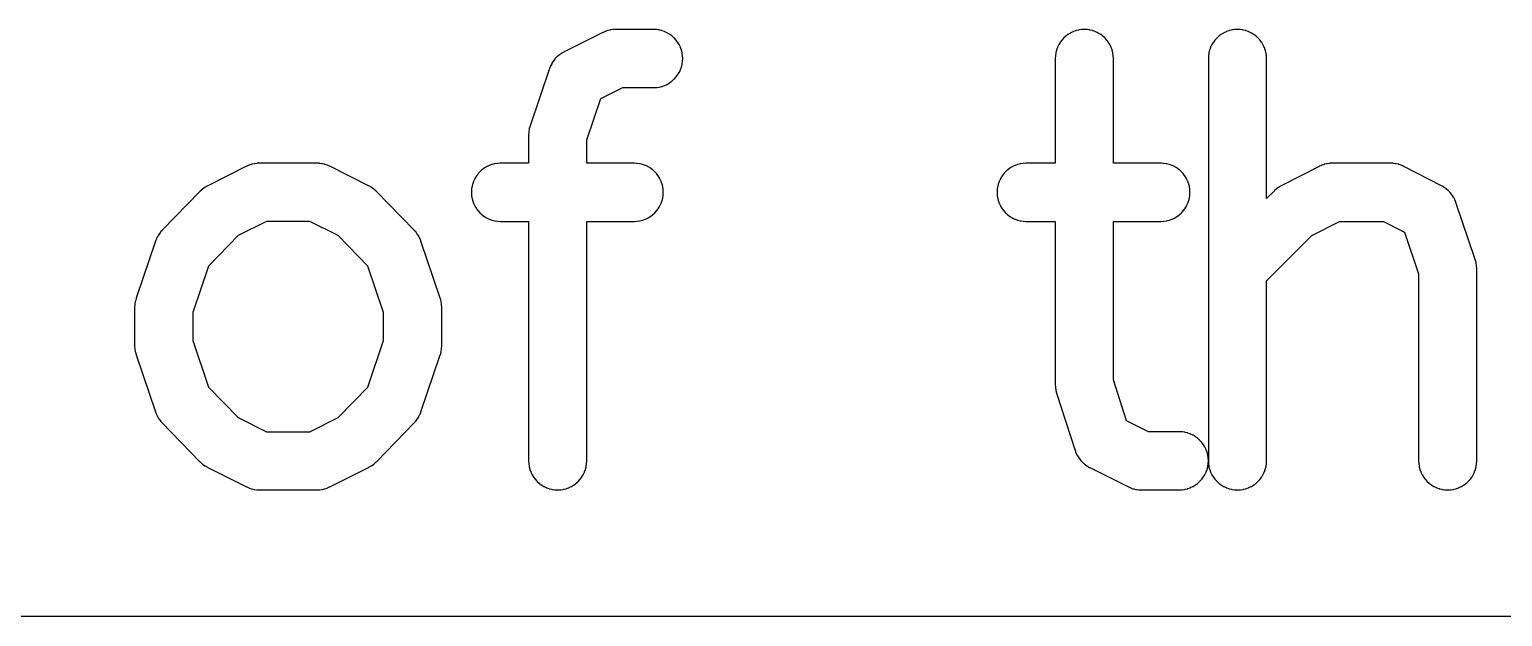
# Model space of a CAD drawing. Header units: inches. Extents: x -0.5 to 10, y -2.4 to 3.9.
# Drawn here: x 4.4696 to 4.614, y -1.9484 to -1.8908 of the extents above; entities that cross this region are included whole.
import ezdxf

# ---------------------------------------------------------------- set-up
doc = ezdxf.new("R2010")
doc.units = ezdxf.units.IN

msp = doc.modelspace()

# ---------------------------------------------------------------- linework, layer by layer
for points in [[(4.51855, -1.90965), (4.51855, -1.9331), (4.51855, -1.93311), (4.518551, -1.933125), (4.518562, -1.933355), (4.518564, -1.933381), (4.518567, -1.933404), (4.518601, -1.933632), (4.518604, -1.933655), (4.51861, -1.93368), (4.518666, -1.933904), (4.518673, -1.93393), (4.51868, -1.933951), (4.518758, -1.934168), (4.518767, -1.934192), (4.518777, -1.934213), (4.518875, -1.934422), (4.518887, -1.934444), (4.518899, -1.934465), (4.519017, -1.934663), (4.519032, -1.934686), (4.519044, -1.934703), (4.519182, -1.934889), (4.519198, -1.93491), (4.519213, -1.934927), (4.519368, -1.935097), (4.519385, -1.935115), (4.519403, -1.935132), (4.519573, -1.935287), (4.51959, -1.935302), (4.519611, -1.935318), (4.519797, -1.935456), (4.519814, -1.935468), (4.519837, -1.935483), (4.520035, -1.935601), (4.520056, -1.935613), (4.520078, -1.935625), (4.520287, -1.935723), (4.520308, -1.935733), (4.520332, -1.935742), (4.520549, -1.93582), (4.52057, -1.935827), (4.520596, -1.935834), (4.52082, -1.93589), (4.520845, -1.935896), (4.520868, -1.935899), (4.521096, -1.935933), (4.521119, -1.935936), (4.521145, -1.935938), (4.521375, -1.935949), (4.5214, -1.93595), (4.521425, -1.935949), (4.521655, -1.935938), (4.521681, -1.935936), (4.521704, -1.935933), (4.521932, -1.935899), (4.521955, -1.935896), (4.52198, -1.93589), (4.522204, -1.935834), (4.52223, -1.935827), (4.522251, -1.93582), (4.522468, -1.935742), (4.522492, -1.935733), (4.522513, -1.935723), (4.522722, -1.935625), (4.522744, -1.935613), (4.522765, -1.935601), (4.522963, -1.935483), (4.522986, -1.935468), (4.523003, -1.935456), (4.523189, -1.935318), (4.52321, -1.935302), (4.523227, -1.935287), (4.523397, -1.935132), (4.523415, -1.935115), (4.523432, -1.935097), (4.523587, -1.934927), (4.523602, -1.93491), (4.523618, -1.934889), (4.523756, -1.934703), (4.523768, -1.934686), (4.523783, -1.934663), (4.523901, -1.934465), (4.523913, -1.934444), (4.523925, -1.934422), (4.524023, -1.934213), (4.524033, -1.934192), (4.524042, -1.934168), (4.52412, -1.933951), (4.524127, -1.93393), (4.524134, -1.933904), (4.52419, -1.93368), (4.524196, -1.933655), (4.524199, -1.933632), (4.524233, -1.933404), (4.524236, -1.933381), (4.524238, -1.933355), (4.524249, -1.933125), (4.52425, -1.93311), (4.52425, -1.9331), (4.52425, -1.90965), (4.5289, -1.90965), (4.52891, -1.90965), (4.528925, -1.909649), (4.529155, -1.909638), (4.529181, -1.909636), (4.529204, -1.909633), (4.529432, -1.909599), (4.529455, -1.909596), (4.52948, -1.90959), (4.529704, -1.909534), (4.52973, -1.909527), (4.529751, -1.90952), (4.529968, -1.909442), (4.529992, -1.909433), (4.530013, -1.909423), (4.530222, -1.909325), (4.530244, -1.909313), (4.530265, -1.909301), (4.530463, -1.909183), (4.530486, -1.909168), (4.530503, -1.909156), (4.530689, -1.909018), (4.53071, -1.909002), (4.530727, -1.908987), (4.530897, -1.908832), (4.530915, -1.908815), (4.530932, -1.908797), (4.531087, -1.908627), (4.531102, -1.90861), (4.531118, -1.908589), (4.531256, -1.908403), (4.531268, -1.908386), (4.531283, -1.908363), (4.531401, -1.908165), (4.531413, -1.908144), (4.531425, -1.908122), (4.531523, -1.907913), (4.531533, -1.907892), (4.531542, -1.907868), (4.53162, -1.907651), (4.531627, -1.90763), (4.531634, -1.907604), (4.53169, -1.90738), (4.531696, -1.907355), (4.531699, -1.907332), (4.531733, -1.907104), (4.531736, -1.907081), (4.531738, -1.907055), (4.531749, -1.906825), (4.53175, -1.9068), (4.531749, -1.906775), (4.531738, -1.906545), (4.531736, -1.906519), (4.531733, -1.906496), (4.531699, -1.906268), (4.531696, -1.906245), (4.53169, -1.90622), (4.531634, -1.905996), (4.531627, -1.90597), (4.53162, -1.905949), (4.531542, -1.905732), (4.531533, -1.905708), (4.531523, -1.905687), (4.531425, -1.905478), (4.531413, -1.905456), (4.531401, -1.905435), (4.531283, -1.905237), (4.531268, -1.905214), (4.531256, -1.905197), (4.531118, -1.905011), (4.531102, -1.90499), (4.531087, -1.904973), (4.530932, -1.904803), (4.530915, -1.904785), (4.530897, -1.904768), (4.530727, -1.904613), (4.53071, -1.904598), (4.530689, -1.904582), (4.530503, -1.904444), (4.530486, -1.904432), (4.530463, -1.904417), (4.530265, -1.904299), (4.530244, -1.904287), (4.530222, -1.904275), (4.530013, -1.904177), (4.529992, -1.904167), (4.529968, -1.904158), (4.529751, -1.90408), (4.52973, -1.904073), (4.529704, -1.904066), (4.52948, -1.90401), (4.529455, -1.904004), (4.529432, -1.904001), (4.529204, -1.903967), (4.529181, -1.903964), (4.529155, -1.903962), (4.528925, -1.903951), (4.52891, -1.90395), (4.5289, -1.90395), (4.52425, -1.90395), (4.52425, -1.90167), (4.525622, -1.897625), (4.527773, -1.89655), (4.5308, -1.89655), (4.53081, -1.89655), (4.530825, -1.896549), (4.531055, -1.896538), (4.531081, -1.896536), (4.531104, -1.896533), (4.531332, -1.896499), (4.531355, -1.896496), (4.53138, -1.89649), (4.531604, -1.896434), (4.53163, -1.896427), (4.531651, -1.89642), (4.531868, -1.896342), (4.531892, -1.896333), (4.531913, -1.896323), (4.532122, -1.896225), (4.532144, -1.896213), (4.532165, -1.896201), (4.532363, -1.896083), (4.532386, -1.896068), (4.532403, -1.896056), (4.532589, -1.895918), (4.53261, -1.895902), (4.532627, -1.895887), (4.532797, -1.895732), (4.532815, -1.895715), (4.532832, -1.895697), (4.532987, -1.895527), (4.533002, -1.89551), (4.533018, -1.895489), (4.533156, -1.895303), (4.533168, -1.895286), (4.533183, -1.895263), (4.533301, -1.895065), (4.533313, -1.895044), (4.533325, -1.895022), (4.533423, -1.894813), (4.533433, -1.894792), (4.533442, -1.894768), (4.53352, -1.894551), (4.533527, -1.89453), (4.533534, -1.894504), (4.53359, -1.89428), (4.533596, -1.894255), (4.533599, -1.894232), (4.533633, -1.894004), (4.533636, -1.893981), (4.533638, -1.893955), (4.533649, -1.893725), (4.53365, -1.8937), (4.533649, -1.893675), (4.533638, -1.893445), (4.533636, -1.893419), (4.533633, -1.893396), (4.533599, -1.893168), (4.533596, -1.893145), (4.53359, -1.89312), (4.533534, -1.892896), (4.533527, -1.89287), (4.53352, -1.892849), (4.533442, -1.892632), (4.533433, -1.892608), (4.533423, -1.892587), (4.533325, -1.892378), (4.533313, -1.892356), (4.533301, -1.892335), (4.533183, -1.892137), (4.533168, -1.892114), (4.533156, -1.892097), (4.533018, -1.891911), (4.533002, -1.89189), (4.532987, -1.891873), (4.532832, -1.891703), (4.532815, -1.891685), (4.532797, -1.891668), (4.532627, -1.891513), (4.53261, -1.891498), (4.532589, -1.891482), (4.532403, -1.891344), (4.532386, -1.891332), (4.532363, -1.891317), (4.532165, -1.891199), (4.532144, -1.891187), (4.532122, -1.891175), (4.531913, -1.891077), (4.531892, -1.891067), (4.531868, -1.891058), (4.531651, -1.89098), (4.53163, -1.890973), (4.531604, -1.890966), (4.53138, -1.89091), (4.531355, -1.890904), (4.531332, -1.890901), (4.531104, -1.890867), (4.531081, -1.890864), (4.531055, -1.890862), (4.530825, -1.890851), (4.53081, -1.89085), (4.5308, -1.89085), (4.5271, -1.89085), (4.527089, -1.89085), (4.527077, -1.890851), (4.526859, -1.890861), (4.526834, -1.890862), (4.526813, -1.890865), (4.526597, -1.890895), (4.526575, -1.890899), (4.526552, -1.890904), (4.52634, -1.890954), (4.526314, -1.89096), (4.526295, -1.890966), (4.526089, -1.891036), (4.526064, -1.891045), (4.526046, -1.891053), (4.525846, -1.891141), (4.525834, -1.891147), (4.525825, -1.891151), (4.522025, -1.893051), (4.522013, -1.893057), (4.522004, -1.893062), (4.521804, -1.893175), (4.521784, -1.893187), (4.521763, -1.893201), (4.521575, -1.893332), (4.521554, -1.893347), (4.521537, -1.893362), (4.521363, -1.89351), (4.521344, -1.893527), (4.521327, -1.893544), (4.521168, -1.893709), (4.521151, -1.893728), (4.521136, -1.893746), (4.520994, -1.893925), (4.52098, -1.893945), (4.520966, -1.893965), (4.520842, -1.894158), (4.520828, -1.894182), (4.520818, -1.8942), (4.520714, -1.894404), (4.520703, -1.894427), (4.520694, -1.894448), (4.52061, -1.894661), (4.520606, -1.894672), (4.520601, -1.894684), (4.518701, -1.900284), (4.518697, -1.900298), (4.518693, -1.90031), (4.518624, -1.900557), (4.518618, -1.900581), (4.518618, -1.900581), (4.518612, -1.90061), (4.518571, -1.900863), (4.518567, -1.90089), (4.518567, -1.90089), (4.518565, -1.900917), (4.518551, -1.901173), (4.51855, -1.901191), (4.51855, -1.9012), (4.51855, -1.90395), (4.5158, -1.90395), (4.51579, -1.90395), (4.515775, -1.903951), (4.515545, -1.903962), (4.515519, -1.903964), (4.515496, -1.903967), (4.515268, -1.904001), (4.515245, -1.904004), (4.51522, -1.90401), (4.514996, -1.904066), (4.51497, -1.904073), (4.514949, -1.90408), (4.514732, -1.904158), (4.514708, -1.904167), (4.514687, -1.904177), (4.514478, -1.904275), (4.514456, -1.904287), (4.514435, -1.904299), (4.514237, -1.904417), (4.514214, -1.904432), (4.514197, -1.904444), (4.514011, -1.904582), (4.51399, -1.904598), (4.513973, -1.904613), (4.513803, -1.904768), (4.513785, -1.904785), (4.513768, -1.904803), (4.513613, -1.904973), (4.513598, -1.90499), (4.513582, -1.905011), (4.513444, -1.905197), (4.513432, -1.905214), (4.513417, -1.905237), (4.513299, -1.905435), (4.513287, -1.905456), (4.513275, -1.905478), (4.513177, -1.905687), (4.513167, -1.905708), (4.513158, -1.905732), (4.51308, -1.905949), (4.513073, -1.90597), (4.513066, -1.905996), (4.51301, -1.90622), (4.513004, -1.906245), (4.513001, -1.906268), (4.512967, -1.906496), (4.512964, -1.906519), (4.512962, -1.906545), (4.512951, -1.906775), (4.51295, -1.9068), (4.512951, -1.906825), (4.512962, -1.907055), (4.512964, -1.907081), (4.512967, -1.907104), (4.513001, -1.907332), (4.513004, -1.907355), (4.51301, -1.90738), (4.513066, -1.907604), (4.513073, -1.90763), (4.51308, -1.907651), (4.513158, -1.907868), (4.513167, -1.907892), (4.513177, -1.907913), (4.513275, -1.908122), (4.513287, -1.908144), (4.513299, -1.908165), (4.513417, -1.908363), (4.513432, -1.908386), (4.513444, -1.908403), (4.513582, -1.908589), (4.513598, -1.90861), (4.513613, -1.908627), (4.513768, -1.908797), (4.513785, -1.908815), (4.513803, -1.908832), (4.513973, -1.908987), (4.51399, -1.909002), (4.514011, -1.909018), (4.514197, -1.909156), (4.514214, -1.909168), (4.514237, -1.909183), (4.514435, -1.909301), (4.514456, -1.909313), (4.514478, -1.909325), (4.514687, -1.909423), (4.514708, -1.909433), (4.514732, -1.909442), (4.514949, -1.90952), (4.51497, -1.909527), (4.514996, -1.909534), (4.51522, -1.90959), (4.515245, -1.909596), (4.515268, -1.909599), (4.515496, -1.909633), (4.515519, -1.909636), (4.515545, -1.909638), (4.515775, -1.909649), (4.51579, -1.90965), (4.5158, -1.90965)], [(4.57015, -1.90965), (4.57015, -1.9256), (4.57015, -1.92561), (4.570151, -1.925626), (4.570163, -1.925869), (4.570165, -1.925896), (4.570165, -1.925896), (4.570169, -1.925921), (4.570206, -1.926161), (4.570211, -1.926186), (4.570211, -1.926186), (4.570217, -1.926212), (4.570279, -1.926447), (4.570285, -1.926465), (4.570287, -1.926472), (4.572087, -1.932072), (4.572089, -1.93208), (4.572095, -1.932096), (4.572177, -1.932314), (4.572188, -1.932339), (4.572197, -1.93236), (4.572301, -1.932569), (4.572313, -1.932593), (4.572313, -1.932593), (4.572325, -1.932613), (4.57245, -1.932811), (4.572463, -1.932831), (4.572463, -1.932831), (4.572478, -1.932852), (4.572621, -1.933036), (4.572639, -1.933058), (4.572654, -1.933074), (4.572814, -1.933244), (4.572831, -1.933261), (4.57285, -1.933278), (4.573027, -1.933431), (4.573046, -1.933446), (4.573046, -1.933446), (4.573067, -1.933462), (4.573258, -1.933596), (4.573281, -1.933611), (4.573281, -1.933611), (4.5733, -1.933623), (4.573503, -1.933737), (4.573517, -1.933745), (4.573525, -1.933749), (4.577325, -1.935649), (4.577334, -1.935653), (4.577346, -1.935659), (4.577546, -1.935747), (4.577564, -1.935755), (4.577589, -1.935764), (4.577795, -1.935834), (4.577814, -1.93584), (4.57784, -1.935846), (4.578052, -1.935896), (4.578075, -1.935901), (4.578097, -1.935905), (4.578313, -1.935935), (4.578334, -1.935938), (4.578359, -1.935939), (4.578577, -1.935949), (4.578589, -1.93595), (4.5786, -1.93595), (4.5823, -1.93595), (4.58231, -1.93595), (4.582325, -1.935949), (4.582555, -1.935938), (4.582581, -1.935936), (4.582604, -1.935933), (4.582832, -1.935899), (4.582855, -1.935896), (4.58288, -1.93589), (4.583104, -1.935834), (4.58313, -1.935827), (4.583151, -1.93582), (4.583368, -1.935742), (4.583392, -1.935733), (4.583413, -1.935723), (4.583622, -1.935625), (4.583644, -1.935613), (4.583665, -1.935601), (4.583863, -1.935483), (4.583886, -1.935468), (4.583903, -1.935456), (4.584089, -1.935318), (4.58411, -1.935302), (4.584127, -1.935287), (4.584297, -1.935132), (4.584315, -1.935115), (4.584332, -1.935097), (4.584487, -1.934927), (4.584502, -1.93491), (4.584518, -1.934889), (4.584656, -1.934703), (4.584668, -1.934686), (4.584683, -1.934663), (4.584801, -1.934465), (4.584813, -1.934444), (4.584825, -1.934422), (4.584923, -1.934213), (4.584933, -1.934192), (4.584942, -1.934168), (4.58502, -1.933951), (4.585027, -1.93393), (4.585034, -1.933904), (4.58509, -1.93368), (4.585096, -1.933655), (4.585099, -1.933632), (4.585133, -1.933404), (4.585136, -1.933381), (4.585138, -1.933355), (4.585149, -1.933125), (4.58515, -1.9331), (4.585149, -1.933075), (4.585138, -1.932845), (4.585136, -1.932819), (4.585133, -1.932796), (4.585099, -1.932568), (4.585096, -1.932545), (4.58509, -1.93252), (4.585034, -1.932296), (4.585027, -1.93227), (4.58502, -1.932249), (4.584942, -1.932032), (4.584933, -1.932008), (4.584923, -1.931987), (4.584825, -1.931778), (4.584813, -1.931756), (4.584801, -1.931735), (4.584683, -1.931537), (4.584668, -1.931514), (4.584656, -1.931497), (4.584518, -1.931311), (4.584502, -1.93129), (4.584487, -1.931273), (4.584332, -1.931103), (4.584315, -1.931085), (4.584297, -1.931068), (4.584127, -1.930913), (4.58411, -1.930898), (4.584089, -1.930882), (4.583903, -1.930744), (4.583886, -1.930732), (4.583863, -1.930717), (4.583665, -1.930599), (4.583644, -1.930587), (4.583622, -1.930575), (4.583413, -1.930477), (4.583392, -1.930467), (4.583368, -1.930458), (4.583151, -1.93038), (4.58313, -1.930373), (4.583104, -1.930366), (4.58288, -1.93031), (4.582855, -1.930304), (4.582832, -1.930301), (4.582604, -1.930267), (4.582581, -1.930264), (4.582555, -1.930262), (4.582325, -1.930251), (4.58231, -1.93025), (4.5823, -1.93025), (4.579273, -1.93025), (4.577147, -1.929187), (4.57585, -1.925153), (4.57585, -1.90965), (4.5805, -1.90965), (4.58051, -1.90965), (4.580525, -1.909649), (4.580755, -1.909638), (4.580781, -1.909636), (4.580804, -1.909633), (4.581032, -1.909599), (4.581055, -1.909596), (4.58108, -1.90959), (4.581304, -1.909534), (4.58133, -1.909527), (4.581351, -1.90952), (4.581568, -1.909442), (4.581592, -1.909433), (4.581613, -1.909423), (4.581822, -1.909325), (4.581844, -1.909313), (4.581865, -1.909301), (4.582063, -1.909183), (4.582086, -1.909168), (4.582103, -1.909156), (4.582289, -1.909018), (4.58231, -1.909002), (4.582327, -1.908987), (4.582497, -1.908832), (4.582515, -1.908815), (4.582532, -1.908797), (4.582687, -1.908627), (4.582702, -1.90861), (4.582718, -1.908589), (4.582856, -1.908403), (4.582868, -1.908386), (4.582883, -1.908363), (4.583001, -1.908165), (4.583013, -1.908144), (4.583025, -1.908122), (4.583123, -1.907913), (4.583133, -1.907892), (4.583142, -1.907868), (4.58322, -1.907651), (4.583227, -1.90763), (4.583234, -1.907604), (4.58329, -1.90738), (4.583296, -1.907355), (4.583299, -1.907332), (4.583333, -1.907104), (4.583336, -1.907081), (4.583338, -1.907055), (4.583349, -1.906825), (4.58335, -1.9068), (4.583349, -1.906775), (4.583338, -1.906545), (4.583336, -1.906519), (4.583333, -1.906496), (4.583299, -1.906268), (4.583296, -1.906245), (4.58329, -1.90622), (4.583234, -1.905996), (4.583227, -1.90597), (4.58322, -1.905949), (4.583142, -1.905732), (4.583133, -1.905708), (4.583123, -1.905687), (4.583025, -1.905478), (4.583013, -1.905456), (4.583001, -1.905435), (4.582883, -1.905237), (4.582868, -1.905214), (4.582856, -1.905197), (4.582718, -1.905011), (4.582702, -1.90499), (4.582687, -1.904973), (4.582532, -1.904803), (4.582515, -1.904785), (4.582497, -1.904768), (4.582327, -1.904613), (4.58231, -1.904598), (4.582289, -1.904582), (4.582103, -1.904444), (4.582086, -1.904432), (4.582063, -1.904417), (4.581865, -1.904299), (4.581844, -1.904287), (4.581822, -1.904275), (4.581613, -1.904177), (4.581592, -1.904167), (4.581568, -1.904158), (4.581351, -1.90408), (4.58133, -1.904073), (4.581304, -1.904066), (4.58108, -1.90401), (4.581055, -1.904004), (4.581032, -1.904001), (4.580804, -1.903967), (4.580781, -1.903964), (4.580755, -1.903962), (4.580525, -1.903951), (4.58051, -1.90395), (4.5805, -1.90395), (4.57585, -1.90395), (4.57585, -1.8937), (4.57585, -1.89369), (4.575849, -1.893675), (4.575838, -1.893445), (4.575836, -1.893419), (4.575833, -1.893396), (4.575799, -1.893168), (4.575796, -1.893145), (4.57579, -1.89312), (4.575734, -1.892896), (4.575727, -1.89287), (4.57572, -1.892849), (4.575642, -1.892632), (4.575633, -1.892608), (4.575623, -1.892587), (4.575525, -1.892378), (4.575513, -1.892356), (4.575501, -1.892335), (4.575383, -1.892137), (4.575368, -1.892114), (4.575356, -1.892097), (4.575218, -1.891911), (4.575202, -1.89189), (4.575187, -1.891873), (4.575032, -1.891703), (4.575015, -1.891685), (4.574997, -1.891668), (4.574827, -1.891513), (4.57481, -1.891498), (4.574789, -1.891482), (4.574603, -1.891344), (4.574586, -1.891332), (4.574563, -1.891317), (4.574365, -1.891199), (4.574344, -1.891187), (4.574322, -1.891175), (4.574113, -1.891077), (4.574092, -1.891067), (4.574068, -1.891058), (4.573851, -1.89098), (4.57383, -1.890973), (4.573804, -1.890966), (4.57358, -1.89091), (4.573555, -1.890904), (4.573532, -1.890901), (4.573304, -1.890867), (4.573281, -1.890864), (4.573255, -1.890862), (4.573025, -1.890851), (4.573, -1.89085), (4.572975, -1.890851), (4.572745, -1.890862), (4.572719, -1.890864), (4.572696, -1.890867), (4.572468, -1.890901), (4.572445, -1.890904), (4.57242, -1.89091), (4.572196, -1.890966), (4.57217, -1.890973), (4.572149, -1.89098), (4.571932, -1.891058), (4.571908, -1.891067), (4.571887, -1.891077), (4.571678, -1.891175), (4.571656, -1.891187), (4.571635, -1.891199), (4.571437, -1.891317), (4.571414, -1.891332), (4.571397, -1.891344), (4.571211, -1.891482), (4.57119, -1.891498), (4.571173, -1.891513), (4.571003, -1.891668), (4.570985, -1.891685), (4.570968, -1.891703), (4.570813, -1.891873), (4.570798, -1.89189), (4.570782, -1.891911), (4.570644, -1.892097), (4.570632, -1.892114), (4.570617, -1.892137), (4.570499, -1.892335), (4.570487, -1.892356), (4.570475, -1.892378), (4.570377, -1.892587), (4.570367, -1.892608), (4.570358, -1.892632), (4.57028, -1.892849), (4.570273, -1.89287), (4.570266, -1.892896), (4.57021, -1.89312), (4.570204, -1.893145), (4.570201, -1.893168), (4.570167, -1.893396), (4.570164, -1.893419), (4.570162, -1.893445), (4.570151, -1.893675), (4.57015, -1.89369), (4.57015, -1.8937), (4.57015, -1.90395), (4.5673, -1.90395), (4.56729, -1.90395), (4.567275, -1.903951), (4.567045, -1.903962), (4.567019, -1.903964), (4.566996, -1.903967), (4.566768, -1.904001), (4.566745, -1.904004), (4.56672, -1.90401), (4.566496, -1.904066), (4.56647, -1.904073), (4.566449, -1.90408), (4.566232, -1.904158), (4.566208, -1.904167), (4.566187, -1.904177), (4.565978, -1.904275), (4.565956, -1.904287), (4.565935, -1.904299), (4.565737, -1.904417), (4.565714, -1.904432), (4.565697, -1.904444), (4.565511, -1.904582), (4.56549, -1.904598), (4.565473, -1.904613), (4.565303, -1.904768), (4.565285, -1.904785), (4.565268, -1.904803), (4.565113, -1.904973), (4.565098, -1.90499), (4.565082, -1.905011), (4.564944, -1.905197), (4.564932, -1.905214), (4.564917, -1.905237), (4.564799, -1.905435), (4.564787, -1.905456), (4.564775, -1.905478), (4.564677, -1.905687), (4.564667, -1.905708), (4.564658, -1.905732), (4.56458, -1.905949), (4.564573, -1.90597), (4.564566, -1.905996), (4.56451, -1.90622), (4.564504, -1.906245), (4.564501, -1.906268), (4.564467, -1.906496), (4.564464, -1.906519), (4.564462, -1.906545), (4.564451, -1.906775), (4.56445, -1.9068), (4.564451, -1.906825), (4.564462, -1.907055), (4.564464, -1.907081), (4.564467, -1.907104), (4.564501, -1.907332), (4.564504, -1.907355), (4.56451, -1.90738), (4.564566, -1.907604), (4.564573, -1.90763), (4.56458, -1.907651), (4.564658, -1.907868), (4.564667, -1.907892), (4.564677, -1.907913), (4.564775, -1.908122), (4.564787, -1.908144), (4.564799, -1.908165), (4.564917, -1.908363), (4.564932, -1.908386), (4.564944, -1.908403), (4.565082, -1.908589), (4.565098, -1.90861), (4.565113, -1.908627), (4.565268, -1.908797), (4.565285, -1.908815), (4.565303, -1.908832), (4.565473, -1.908987), (4.56549, -1.909002), (4.565511, -1.909018), (4.565697, -1.909156), (4.565714, -1.909168), (4.565737, -1.909183), (4.565935, -1.909301), (4.565956, -1.909313), (4.565978, -1.909325), (4.566187, -1.909423), (4.566208, -1.909433), (4.566232, -1.909442), (4.566449, -1.90952), (4.56647, -1.909527), (4.566496, -1.909534), (4.56672, -1.90959), (4.566745, -1.909596), (4.566768, -1.909599), (4.566996, -1.909633), (4.567019, -1.909636), (4.567045, -1.909638), (4.567275, -1.909649), (4.56729, -1.90965), (4.5673, -1.90965)], [(4.59085, -1.93311), (4.59085, -1.93311), (4.59085, -1.9331), (4.59085, -1.915481), (4.595299, -1.911031), (4.597989, -1.90965), (4.602311, -1.90965), (4.604372, -1.910708), (4.60575, -1.91477), (4.60575, -1.9331), (4.60575, -1.93311), (4.605751, -1.933125), (4.605762, -1.933355), (4.605764, -1.933381), (4.605767, -1.933404), (4.605801, -1.933632), (4.605804, -1.933655), (4.60581, -1.93368), (4.605866, -1.933904), (4.605873, -1.93393), (4.60588, -1.933951), (4.605958, -1.934168), (4.605967, -1.934192), (4.605977, -1.934213), (4.606075, -1.934422), (4.606087, -1.934444), (4.606099, -1.934465), (4.606217, -1.934663), (4.606232, -1.934686), (4.606244, -1.934703), (4.606382, -1.934889), (4.606398, -1.93491), (4.606413, -1.934927), (4.606568, -1.935097), (4.606585, -1.935115), (4.606603, -1.935132), (4.606773, -1.935287), (4.60679, -1.935302), (4.606811, -1.935318), (4.606997, -1.935456), (4.607014, -1.935468), (4.607037, -1.935483), (4.607235, -1.935601), (4.607256, -1.935613), (4.607278, -1.935625), (4.607487, -1.935723), (4.607508, -1.935733), (4.607532, -1.935742), (4.607749, -1.93582), (4.60777, -1.935827), (4.607796, -1.935834), (4.60802, -1.93589), (4.608045, -1.935896), (4.608068, -1.935899), (4.608296, -1.935933), (4.608319, -1.935936), (4.608345, -1.935938), (4.608575, -1.935949), (4.6086, -1.93595), (4.608625, -1.935949), (4.608855, -1.935938), (4.608881, -1.935936), (4.608904, -1.935933), (4.609132, -1.935899), (4.609155, -1.935896), (4.60918, -1.93589), (4.609404, -1.935834), (4.60943, -1.935827), (4.609451, -1.93582), (4.609668, -1.935742), (4.609692, -1.935733), (4.609713, -1.935723), (4.609922, -1.935625), (4.609944, -1.935613), (4.609965, -1.935601), (4.610163, -1.935483), (4.610186, -1.935468), (4.610203, -1.935456), (4.610389, -1.935318), (4.61041, -1.935302), (4.610427, -1.935287), (4.610597, -1.935132), (4.610615, -1.935115), (4.610632, -1.935097), (4.610787, -1.934927), (4.610802, -1.93491), (4.610818, -1.934889), (4.610956, -1.934703), (4.610968, -1.934686), (4.610983, -1.934663), (4.611101, -1.934465), (4.611113, -1.934444), (4.611125, -1.934422), (4.611223, -1.934213), (4.611233, -1.934192), (4.611242, -1.934168), (4.61132, -1.933951), (4.611327, -1.93393), (4.611334, -1.933904), (4.61139, -1.93368), (4.611396, -1.933655), (4.611399, -1.933632), (4.611433, -1.933404), (4.611436, -1.933381), (4.611438, -1.933355), (4.611449, -1.933125), (4.61145, -1.93311), (4.61145, -1.9331), (4.61145, -1.9143), (4.61145, -1.914291), (4.611449, -1.914273), (4.611435, -1.914017), (4.611433, -1.91399), (4.611433, -1.91399), (4.611429, -1.913963), (4.611388, -1.91371), (4.611382, -1.913681), (4.611382, -1.913681), (4.611376, -1.913657), (4.611307, -1.91341), (4.611303, -1.913398), (4.611299, -1.913384), (4.609399, -1.907784), (4.609393, -1.907768), (4.609391, -1.907762), (4.609308, -1.907552), (4.609297, -1.907526), (4.609288, -1.907508), (4.609186, -1.907306), (4.609173, -1.907283), (4.609162, -1.907265), (4.60904, -1.907074), (4.609027, -1.907055), (4.609012, -1.907035), (4.608873, -1.906857), (4.608858, -1.906838), (4.608842, -1.906821), (4.608686, -1.906657), (4.608672, -1.906643), (4.608652, -1.906624), (4.608481, -1.906476), (4.608466, -1.906463), (4.608443, -1.906446), (4.608259, -1.906315), (4.608239, -1.906301), (4.608219, -1.906289), (4.608023, -1.906176), (4.608014, -1.906171), (4.608002, -1.906165), (4.604302, -1.904265), (4.604284, -1.904256), (4.604281, -1.904254), (4.604078, -1.904162), (4.604058, -1.904154), (4.604034, -1.904145), (4.603823, -1.904072), (4.603797, -1.904064), (4.603777, -1.904059), (4.603561, -1.904006), (4.603538, -1.904001), (4.603514, -1.903997), (4.603294, -1.903966), (4.60327, -1.903963), (4.603246, -1.903961), (4.603024, -1.903951), (4.603011, -1.90395), (4.603, -1.90395), (4.5973, -1.90395), (4.597289, -1.90395), (4.597276, -1.903951), (4.597054, -1.903961), (4.59703, -1.903963), (4.597006, -1.903966), (4.596786, -1.903997), (4.596762, -1.904001), (4.596739, -1.904006), (4.596523, -1.904059), (4.596503, -1.904064), (4.596477, -1.904072), (4.596266, -1.904145), (4.596242, -1.904154), (4.596222, -1.904162), (4.596019, -1.904254), (4.596016, -1.904256), (4.595998, -1.904265), (4.592298, -1.906165), (4.592284, -1.906172), (4.592275, -1.906177), (4.592065, -1.906299), (4.592042, -1.906314), (4.592042, -1.906314), (4.592021, -1.906328), (4.591825, -1.906471), (4.591806, -1.906485), (4.591806, -1.906485), (4.591784, -1.906504), (4.591604, -1.906667), (4.5916, -1.906671), (4.591585, -1.906685), (4.59085, -1.907419), (4.59085, -1.8937), (4.59085, -1.89369), (4.590849, -1.893675), (4.590838, -1.893445), (4.590836, -1.893419), (4.590833, -1.893396), (4.590799, -1.893168), (4.590796, -1.893145), (4.59079, -1.89312), (4.590734, -1.892896), (4.590727, -1.89287), (4.59072, -1.892849), (4.590642, -1.892632), (4.590633, -1.892608), (4.590623, -1.892587), (4.590525, -1.892378), (4.590513, -1.892356), (4.590501, -1.892335), (4.590383, -1.892137), (4.590368, -1.892114), (4.590356, -1.892097), (4.590218, -1.891911), (4.590202, -1.89189), (4.590187, -1.891873), (4.590032, -1.891703), (4.590015, -1.891685), (4.589997, -1.891668), (4.589827, -1.891513), (4.58981, -1.891498), (4.589789, -1.891482), (4.589603, -1.891344), (4.589586, -1.891332), (4.589563, -1.891317), (4.589365, -1.891199), (4.589344, -1.891187), (4.589322, -1.891175), (4.589113, -1.891077), (4.589092, -1.891067), (4.589068, -1.891058), (4.588851, -1.89098), (4.58883, -1.890973), (4.588804, -1.890966), (4.58858, -1.89091), (4.588555, -1.890904), (4.588532, -1.890901), (4.588304, -1.890867), (4.588281, -1.890864), (4.588255, -1.890862), (4.588025, -1.890851), (4.588, -1.89085), (4.587975, -1.890851), (4.587745, -1.890862), (4.587719, -1.890864), (4.587696, -1.890867), (4.587468, -1.890901), (4.587445, -1.890904), (4.58742, -1.89091), (4.587196, -1.890966), (4.58717, -1.890973), (4.587149, -1.89098), (4.586932, -1.891058), (4.586908, -1.891067), (4.586887, -1.891077), (4.586678, -1.891175), (4.586656, -1.891187), (4.586635, -1.891199), (4.586437, -1.891317), (4.586414, -1.891332), (4.586397, -1.891344), (4.586211, -1.891482), (4.58619, -1.891498), (4.586173, -1.891513), (4.586003, -1.891668), (4.585985, -1.891685), (4.585968, -1.891703), (4.585813, -1.891873), (4.585798, -1.89189), (4.585782, -1.891911), (4.585644, -1.892097), (4.585632, -1.892114), (4.585617, -1.892137), (4.585499, -1.892335), (4.585487, -1.892356), (4.585475, -1.892378), (4.585377, -1.892587), (4.585367, -1.892608), (4.585358, -1.892632), (4.58528, -1.892849), (4.585273, -1.89287), (4.585266, -1.892896), (4.58521, -1.89312), (4.585204, -1.893145), (4.585201, -1.893168), (4.585167, -1.893396), (4.585164, -1.893419), (4.585162, -1.893445), (4.585151, -1.893675), (4.58515, -1.89369), (4.58515, -1.8937), (4.58515, -1.9331), (4.58515, -1.93311), (4.585151, -1.933125), (4.585162, -1.933355), (4.585164, -1.933381), (4.585167, -1.933404), (4.585201, -1.933632), (4.585204, -1.933655), (4.58521, -1.93368), (4.585266, -1.933904), (4.585273, -1.93393), (4.58528, -1.933951), (4.585358, -1.934168), (4.585367, -1.934192), (4.585377, -1.934213), (4.585475, -1.934422), (4.585487, -1.934444), (4.585499, -1.934465), (4.585617, -1.934663), (4.585632, -1.934686), (4.585644, -1.934703), (4.585782, -1.934889), (4.585798, -1.93491), (4.585813, -1.934927), (4.585968, -1.935097), (4.585985, -1.935115), (4.586003, -1.935132), (4.586173, -1.935287), (4.58619, -1.935302), (4.586211, -1.935318), (4.586397, -1.935456), (4.586414, -1.935468), (4.586437, -1.935483), (4.586635, -1.935601), (4.586656, -1.935613), (4.586678, -1.935625), (4.586887, -1.935723), (4.586908, -1.935733), (4.586932, -1.935742), (4.587149, -1.93582), (4.58717, -1.935827), (4.587196, -1.935834), (4.58742, -1.93589), (4.587445, -1.935896), (4.587468, -1.935899), (4.587696, -1.935933), (4.587719, -1.935936), (4.587745, -1.935938), (4.587975, -1.935949), (4.588, -1.93595), (4.588025, -1.935949), (4.588255, -1.935938), (4.588281, -1.935936), (4.588304, -1.935933), (4.588532, -1.935899), (4.588555, -1.935896), (4.58858, -1.93589), (4.588804, -1.935834), (4.58883, -1.935827), (4.588851, -1.93582), (4.589068, -1.935742), (4.589092, -1.935733), (4.589113, -1.935723), (4.589322, -1.935625), (4.589344, -1.935613), (4.589365, -1.935601), (4.589563, -1.935483), (4.589586, -1.935468), (4.589603, -1.935456), (4.589789, -1.935318), (4.58981, -1.935302), (4.589827, -1.935287), (4.589997, -1.935132), (4.590015, -1.935115), (4.590032, -1.935097), (4.590187, -1.934927), (4.590202, -1.93491), (4.590218, -1.934889), (4.590356, -1.934703), (4.590368, -1.934686), (4.590383, -1.934663), (4.590501, -1.934465), (4.590513, -1.934444), (4.590525, -1.934422), (4.590623, -1.934213), (4.590633, -1.934192), (4.590642, -1.934168), (4.59072, -1.933951), (4.590727, -1.93393), (4.590734, -1.933904), (4.59079, -1.93368), (4.590796, -1.933655), (4.590799, -1.933632), (4.590833, -1.933404), (4.590836, -1.933381), (4.590838, -1.933355), (4.590849, -1.933125)], [(4.492189, -1.90395), (4.492189, -1.90395), (4.492177, -1.903951), (4.491959, -1.903961), (4.491934, -1.903962), (4.491913, -1.903965), (4.491697, -1.903995), (4.491675, -1.903999), (4.491652, -1.904004), (4.49144, -1.904054), (4.491414, -1.90406), (4.491395, -1.904066), (4.491189, -1.904136), (4.491164, -1.904145), (4.491146, -1.904153), (4.490946, -1.904241), (4.490934, -1.904247), (4.490925, -1.904251), (4.487125, -1.906151), (4.487115, -1.906156), (4.487101, -1.906164), (4.486873, -1.906294), (4.486847, -1.90631), (4.486847, -1.90631), (4.486826, -1.906325), (4.486614, -1.906479), (4.486591, -1.906498), (4.486591, -1.906498), (4.486571, -1.906515), (4.486378, -1.906692), (4.486367, -1.906703), (4.486358, -1.906712), (4.482658, -1.910512), (4.482652, -1.910519), (4.482643, -1.910528), (4.482504, -1.910684), (4.482489, -1.910702), (4.482476, -1.910719), (4.482351, -1.910887), (4.482337, -1.910906), (4.482326, -1.910923), (4.482217, -1.911102), (4.482206, -1.911121), (4.482196, -1.911141), (4.482103, -1.911328), (4.482094, -1.911347), (4.482085, -1.911369), (4.482009, -1.911563), (4.482007, -1.911567), (4.482001, -1.911584), (4.480101, -1.917184), (4.480097, -1.917198), (4.480093, -1.91721), (4.480024, -1.917457), (4.480018, -1.917481), (4.480018, -1.917481), (4.480012, -1.91751), (4.479971, -1.917763), (4.479967, -1.91779), (4.479967, -1.91779), (4.479965, -1.917817), (4.479951, -1.918073), (4.47995, -1.918091), (4.47995, -1.9181), (4.47995, -1.9218), (4.47995, -1.921809), (4.479951, -1.921827), (4.479965, -1.922083), (4.479967, -1.92211), (4.479967, -1.92211), (4.479971, -1.922137), (4.480012, -1.92239), (4.480018, -1.922419), (4.480018, -1.922419), (4.480024, -1.922443), (4.480093, -1.92269), (4.480097, -1.922702), (4.480101, -1.922716), (4.482001, -1.928316), (4.482007, -1.928333), (4.482009, -1.928337), (4.482085, -1.928531), (4.482094, -1.928553), (4.482103, -1.928572), (4.482196, -1.928759), (4.482206, -1.928779), (4.482217, -1.928798), (4.482326, -1.928977), (4.482337, -1.928994), (4.482351, -1.929013), (4.482476, -1.929181), (4.482489, -1.929198), (4.482504, -1.929216), (4.482643, -1.929372), (4.482652, -1.929381), (4.482658, -1.929388), (4.486358, -1.933188), (4.486367, -1.933197), (4.486378, -1.933208), (4.486571, -1.933385), (4.486591, -1.933402), (4.486591, -1.933402), (4.486614, -1.933421), (4.486826, -1.933575), (4.486847, -1.93359), (4.486847, -1.93359), (4.486873, -1.933606), (4.487101, -1.933736), (4.487115, -1.933744), (4.487125, -1.933749), (4.490925, -1.935649), (4.490934, -1.935653), (4.490946, -1.935659), (4.491146, -1.935747), (4.491164, -1.935755), (4.491189, -1.935764), (4.491395, -1.935834), (4.491414, -1.93584), (4.49144, -1.935846), (4.491652, -1.935896), (4.491675, -1.935901), (4.491697, -1.935905), (4.491913, -1.935935), (4.491934, -1.935938), (4.491959, -1.935939), (4.492177, -1.935949), (4.492189, -1.93595), (4.4922, -1.93595), (4.4978, -1.93595), (4.497811, -1.93595), (4.497823, -1.935949), (4.498041, -1.935939), (4.498066, -1.935938), (4.498087, -1.935935), (4.498303, -1.935905), (4.498325, -1.935901), (4.498348, -1.935896), (4.49856, -1.935846), (4.498586, -1.93584), (4.498605, -1.935834), (4.498811, -1.935764), (4.498836, -1.935755), (4.498854, -1.935747), (4.499054, -1.935659), (4.499066, -1.935653), (4.499075, -1.935649), (4.502875, -1.933749), (4.502885, -1.933744), (4.502899, -1.933736), (4.503127, -1.933606), (4.503153, -1.93359), (4.503153, -1.93359), (4.503174, -1.933575), (4.503386, -1.933421), (4.503409, -1.933402), (4.503409, -1.933402), (4.503429, -1.933385), (4.503622, -1.933208), (4.503633, -1.933197), (4.503642, -1.933188), (4.507342, -1.929388), (4.507348, -1.929381), (4.507357, -1.929372), (4.507496, -1.929216), (4.507511, -1.929198), (4.507524, -1.929181), (4.507649, -1.929013), (4.507663, -1.928994), (4.507674, -1.928977), (4.507783, -1.928798), (4.507794, -1.928779), (4.507804, -1.928759), (4.507897, -1.928572), (4.507906, -1.928553), (4.507915, -1.928531), (4.507991, -1.928337), (4.507993, -1.928333), (4.507999, -1.928316), (4.509899, -1.922716), (4.509903, -1.922702), (4.509907, -1.92269), (4.509976, -1.922443), (4.509982, -1.922419), (4.509982, -1.922419), (4.509988, -1.92239), (4.510029, -1.922137), (4.510033, -1.92211), (4.510033, -1.92211), (4.510035, -1.922083), (4.510049, -1.921827), (4.51005, -1.921809), (4.51005, -1.9218), (4.51005, -1.9181), (4.51005, -1.918091), (4.510049, -1.918073), (4.510035, -1.917817), (4.510033, -1.91779), (4.510033, -1.91779), (4.510029, -1.917763), (4.509988, -1.91751), (4.509982, -1.917481), (4.509982, -1.917481), (4.509976, -1.917457), (4.509907, -1.91721), (4.509903, -1.917198), (4.509899, -1.917184), (4.507999, -1.911584), (4.507993, -1.911567), (4.507991, -1.911563), (4.507915, -1.911369), (4.507906, -1.911347), (4.507897, -1.911328), (4.507804, -1.911141), (4.507794, -1.911121), (4.507783, -1.911102), (4.507674, -1.910923), (4.507663, -1.910906), (4.507649, -1.910887), (4.507524, -1.910719), (4.507511, -1.910702), (4.507496, -1.910684), (4.507357, -1.910528), (4.507348, -1.910519), (4.507342, -1.910512), (4.503642, -1.906712), (4.503633, -1.906703), (4.503622, -1.906692), (4.503429, -1.906515), (4.503409, -1.906498), (4.503409, -1.906498), (4.503386, -1.906479), (4.503174, -1.906325), (4.503153, -1.90631), (4.503153, -1.90631), (4.503127, -1.906294), (4.502899, -1.906164), (4.502885, -1.906156), (4.502875, -1.906151), (4.499075, -1.904251), (4.499066, -1.904247), (4.499054, -1.904241), (4.498854, -1.904153), (4.498836, -1.904145), (4.498811, -1.904136), (4.498605, -1.904066), (4.498586, -1.90406), (4.49856, -1.904054), (4.498348, -1.904004), (4.498325, -1.903999), (4.498303, -1.903995), (4.498087, -1.903965), (4.498066, -1.903962), (4.498041, -1.903961), (4.497823, -1.903951), (4.497811, -1.90395), (4.4978, -1.90395), (4.4922, -1.90395)], [(4.492873, -1.90965), (4.490106, -1.911034), (4.487192, -1.914026), (4.48565, -1.91857), (4.48565, -1.92133), (4.487192, -1.925874), (4.490106, -1.928866), (4.492873, -1.93025), (4.497127, -1.93025), (4.499894, -1.928866), (4.502808, -1.925874), (4.50435, -1.92133), (4.50435, -1.91857), (4.502808, -1.914026), (4.499894, -1.911034), (4.497127, -1.90965)]]:
    msp.add_lwpolyline(points, close=True)
msp.add_lwpolyline([(4.9655, -1.94835), (4.340367, -1.94835)])

doc.saveas('drawing.dxf')
